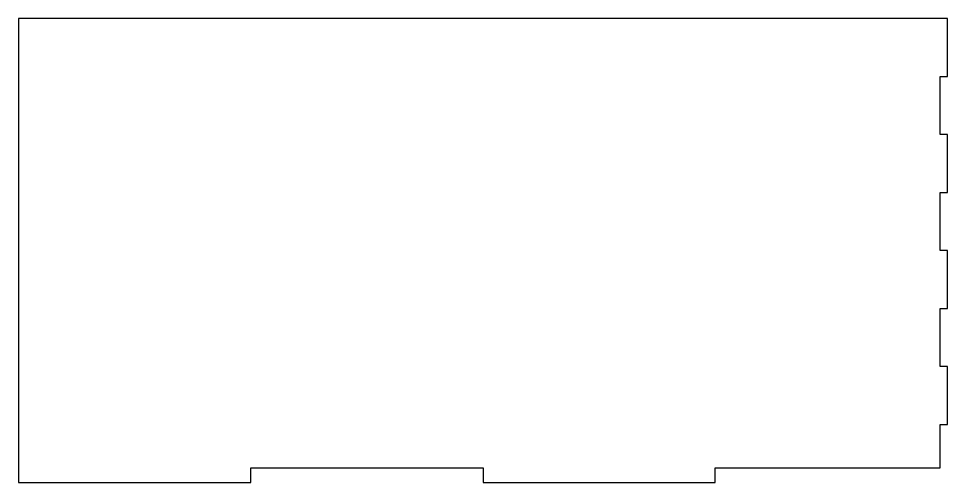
# Model space of a CAD drawing. Header units: inches. Extents: x 0 to 16, y 0 to 8.
import ezdxf

# ---------------------------------------------------------------- set-up
doc = ezdxf.new("R2010")
doc.units = ezdxf.units.IN
doc.header["$MEASUREMENT"] = 0

msp = doc.modelspace()

# ---------------------------------------------------------------- linework, layer by layer
at = {"color": 1}
msp.add_lwpolyline([(15.875, 0.25), (15.875, 1), (16, 1), (16, 2), (15.875, 2), (15.875, 3), (16, 3), (16, 4), (15.875, 4), (15.875, 5), (16, 5), (16, 6), (15.875, 6), (15.875, 7), (16, 7), (16, 8), (0, 8), (0, 0), (4, 0), (4, 0.25), (8, 0.25), (8, 0), (12, 0), (12, 0.25)], close=True, dxfattribs=at)

doc.saveas('drawing.dxf')
